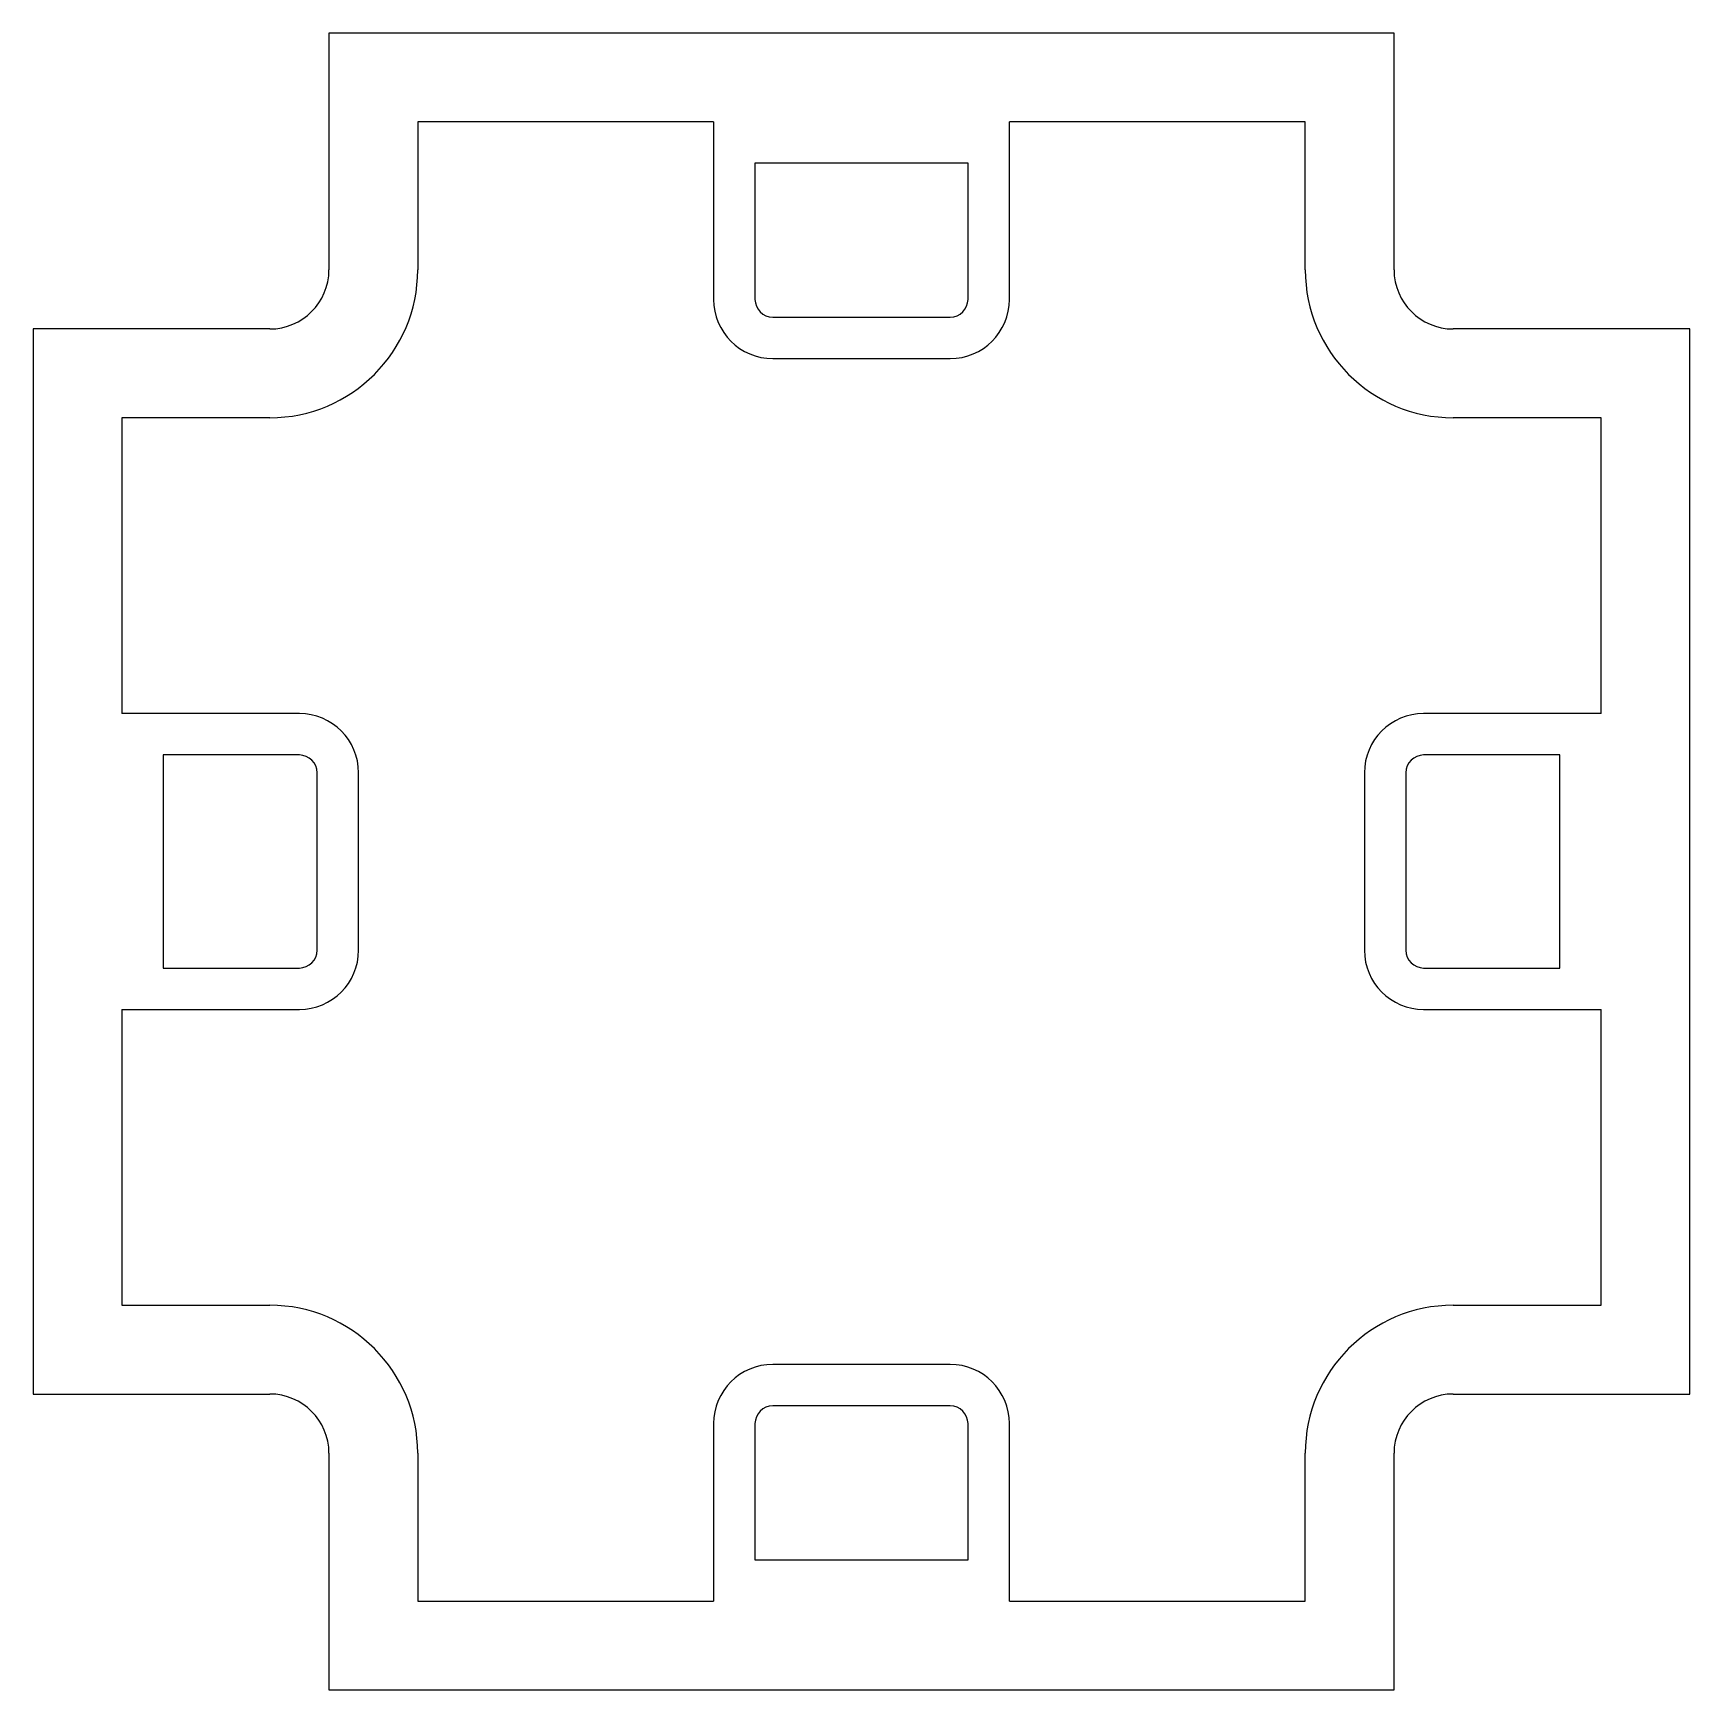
# Model space of a CAD drawing. Header units: millimetres. Extents: x -119 to -63, y -110 to -54.
import ezdxf

# ---------------------------------------------------------------- set-up
doc = ezdxf.new("R2010")
doc.units = ezdxf.units.MM

msp = doc.modelspace()

# ---------------------------------------------------------------- linework, layer by layer
at = {"color": 7, "linetype": 'Continuous', "lineweight": 25}
for p, q in [((-109, -54), (-109, -62)), ((-73, -54), (-109, -54)), ((-73, -62), (-73, -54)), ((-106, -57), (-106, -62)), ((-96, -57), (-106, -57)), ((-96, -57), (-96, -63)), ((-86, -63), (-86, -57)), ((-76, -57), (-86, -57)), ((-76, -62), (-76, -57)), ((-87.4, -58.4), (-94.6, -58.4)), ((-94.6, -58.4), (-94.6, -63)), ((-87.4, -63), (-87.4, -58.4)), ((-94, -63.6), (-88, -63.6)), ((-119, -64), (-119, -100)), ((-111, -64), (-119, -64)), ((-63, -64), (-71, -64)), ((-63, -100), (-63, -64)), ((-94, -65), (-88, -65)), ((-111, -67), (-116, -67)), ((-116, -67), (-116, -77)), ((-66, -67), (-71, -67)), ((-66, -77), (-66, -67)), ((-110, -77), (-116, -77)), ((-66, -77), (-72, -77)), ((-110, -78.4), (-114.6, -78.4)), ((-114.6, -78.4), (-114.6, -85.6)), ((-67.4, -78.4), (-72, -78.4)), ((-67.4, -85.6), (-67.4, -78.4)), ((-109.4, -85), (-109.4, -79)), ((-108, -85), (-108, -79)), ((-74, -79), (-74, -85)), ((-72.6, -79), (-72.6, -85)), ((-114.6, -85.6), (-110, -85.6)), ((-72, -85.6), (-67.4, -85.6)), ((-116, -87), (-110, -87)), ((-116, -87), (-116, -97)), ((-72, -87), (-66, -87)), ((-66, -97), (-66, -87)), ((-116, -97), (-111, -97)), ((-71, -97), (-66, -97)), ((-88, -99), (-94, -99)), ((-119, -100), (-111, -100)), ((-71, -100), (-63, -100)), ((-88, -100.4), (-94, -100.4)), ((-96, -101), (-96, -107)), ((-94.6, -101), (-94.6, -105.6)), ((-87.4, -105.6), (-87.4, -101)), ((-86, -107), (-86, -101)), ((-109, -102), (-109, -110)), ((-106, -102), (-106, -107)), ((-76, -107), (-76, -102)), ((-73, -110), (-73, -102)), ((-94.6, -105.6), (-87.4, -105.6)), ((-106, -107), (-96, -107)), ((-86, -107), (-76, -107)), ((-109, -110), (-73, -110))]:
    msp.add_line(p, q, dxfattribs=at)
for centre, radius, start, end in [((-111, -62), 2, 270, 0), ((-111, -62), 5, 270, 0), ((-71, -62), 5, 180, 270), ((-71, -62), 2, 180, 270), ((-94, -63), 2, 180, 270), ((-94, -63), 0.6, 180, 270), ((-88, -63), 0.6, 270, 0), ((-88, -63), 2, 270, 0), ((-110, -79), 2, 0, 90), ((-72, -79), 2, 90, 180), ((-110, -79), 0.6, 0, 90), ((-72, -79), 0.6, 90, 180), ((-110, -85), 0.6, 270, 0), ((-110, -85), 2, 270, 0), ((-72, -85), 2, 180, 270), ((-72, -85), 0.6, 180, 270), ((-111, -102), 5, 0, 90), ((-71, -102), 5, 90, 180), ((-94, -101), 2, 90, 180), ((-88, -101), 2, 0, 90), ((-111, -102), 2, 0, 90), ((-71, -102), 2, 90, 180), ((-94, -101), 0.6, 90, 180), ((-88, -101), 0.6, 0, 90)]:
    msp.add_arc(centre, radius, start, end, dxfattribs=at)

doc.saveas('drawing.dxf')
